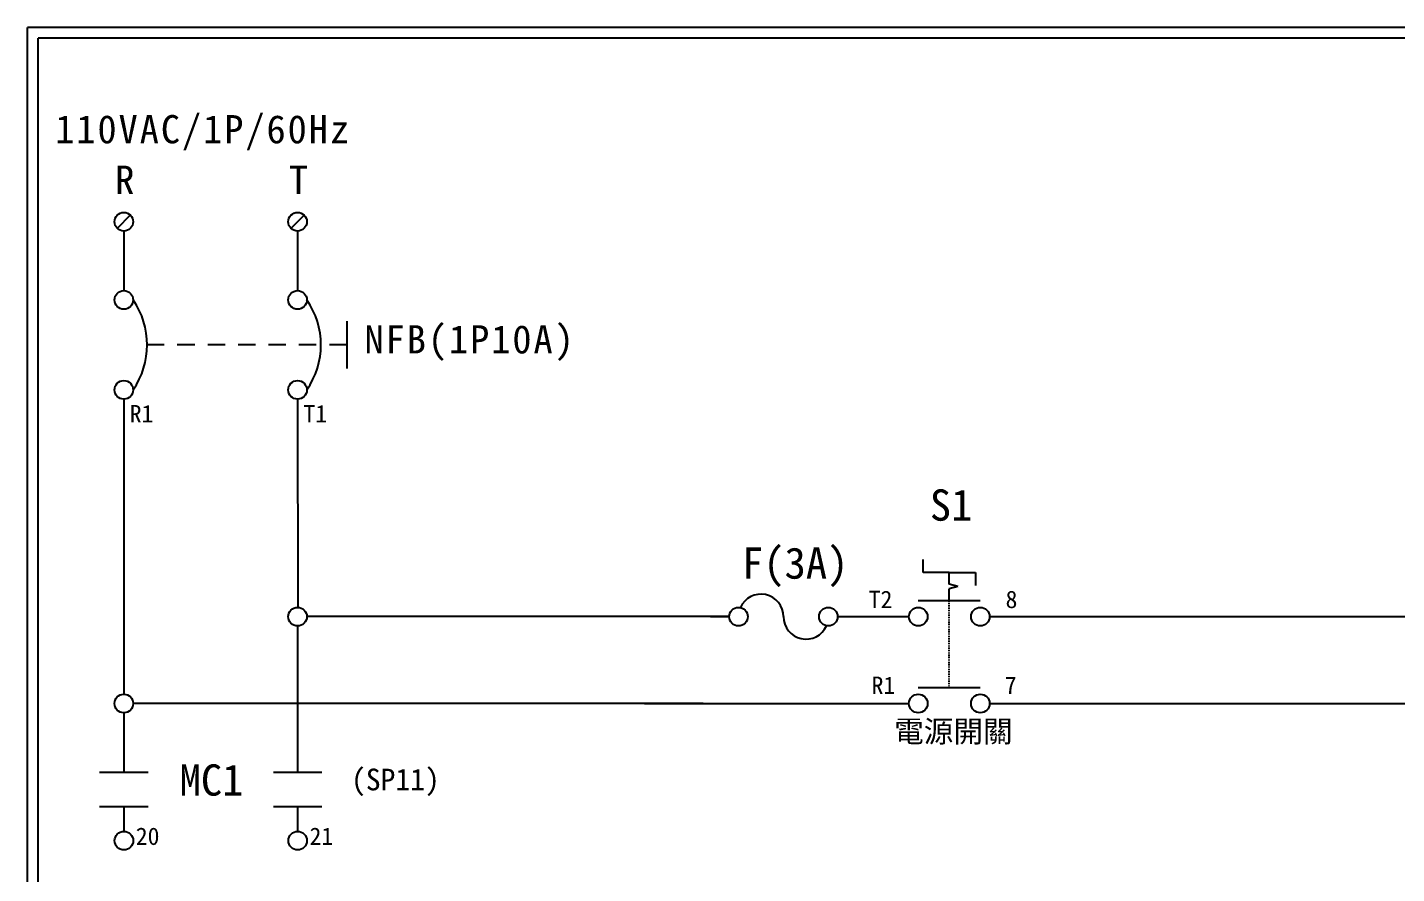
# Model space of a CAD drawing. Extents: x 10 to 297, y 3 to 207.
# Drawn here: x 10 to 167.6, y 109.5 to 207 of the extents above; entities that cross this region are included whole.
import ezdxf

# ---------------------------------------------------------------- set-up
doc = ezdxf.new("R2010")
doc.units = 0
doc.linetypes.add('DASHED', pattern=[0.2, 0.1, -0.1])
doc.linetypes.add('HIDDEN9', pattern=[3.5, 2, -1.5])
doc.layers.get('0').update_dxf_attribs({"linetype": 'CONTINUOUS'})
for name, color, linetype in [('7', 7, 'CONTINUOUS'), ('圖框層', 7, 'CONTINUOUS'), ('標尺寸層', 3, 'CONTINUOUS')]:
    doc.layers.add(name, color=color, linetype=linetype)
doc.styles.add('CNS', font='romanc.shx', dxfattribs={"bigfont": 'chineset.shx'})
doc.styles.add('STSL', font='kaiu.ttf')
doc.styles.add('標楷體', font='kaiu.ttf')

# ---------------------------------------------------------------- blocks, each defined once
blk = doc.blocks.new('FUSE')
at = {"color": 7}
for p, q in [((0, 0), (2.14, 0)), ((14.64, 0), (16.78, 0))]:
    blk.add_line(p, q, dxfattribs=at)
for centre in [(3.21, 0), (13.56, 0)]:
    blk.add_circle(centre, 1.07)
for centre, start, end in [((5.8, 0), 0, 156.116), ((10.98, 0), 180, 336.116)]:
    blk.add_arc(centre, 2.59, start, end, dxfattribs=at)

msp = doc.modelspace()

# ---------------------------------------------------------------- linework, layer by layer
for p, q in [((21.85, 185.35), (20.34, 183.83)), ((41.85, 185.35), (40.34, 183.83)), ((21.1, 164.1), (21.12, 130.19)), ((41.1, 164.1), (41.12, 140.19)), ((113.12, 144.2), (113.12, 145.7)), ((116.12, 144.2), (113.12, 144.2)), ((116.12, 144.2), (119.12, 144.2)), ((119.12, 144.2), (119.12, 142.7)), ((117.12, 142.59), (116.12, 142.86)), ((117.12, 142.59), (116.12, 142.32)), ((90.78, 139.12), (42.17, 139.12)), ((103.27, 139.12), (111.48, 139.12)), ((103.27, 139.12), (111.48, 139.12)), ((105.41, 139.12), (111.48, 139.12)), ((120.76, 139.12), (292.46, 139.12)), ((41.09, 138.05), (41.1, 121.22)), ((21.1, 128.05), (21.1, 121.22)), ((87.77, 129.12), (22.17, 129.12)), ((81.04, 129.12), (111.48, 129.12)), ((120.76, 129.12), (292.09, 129.12)), ((21.11, 117.25), (21.11, 114.4)), ((41.11, 117.25), (41.11, 114.4))]:
    msp.add_line(p, q)
at = {"color": 7, "linetype": 'HIDDEN9'}
msp.add_line((46.76, 170.41), (23.79, 170.41), dxfattribs=at)
for centre in [(21.1, 184.59), (41.1, 184.59), (21.1, 175.59), (41.1, 175.59), (21.1, 165.23), (41.1, 165.23), (41.1, 139.12), (21.1, 129.12), (21.11, 113.33), (41.11, 113.33)]:
    msp.add_circle(centre, 1.07)
at = {"color": 7}
for centre in [(14.74, 170.41), (34.74, 170.41)]:
    msp.add_arc(centre, 9.05, 325.1286, 34.8714, dxfattribs=at)
at = {"layer": '7'}
for p, q in [((116.12, 142.86), (116.12, 144.2)), ((116.12, 140.98), (116.12, 142.32)), ((112.55, 140.98), (119.69, 140.98)), ((112.55, 130.98), (119.69, 130.98))]:
    msp.add_line(p, q, dxfattribs=at)
at = {"layer": '7', "linetype": 'DASHED'}
msp.add_line((116.12, 130.98), (116.12, 140.98), dxfattribs=at)
at = {"layer": '7'}
for centre in [(112.55, 139.12), (119.69, 139.12), (112.55, 129.12), (119.69, 129.12)]:
    msp.add_circle(centre, 1.07, dxfattribs=at)
at = {"layer": '圖框層', "color": 7}
for p, q in [((297, 206.97), (10, 206.97)), ((10, 3), (10, 206.97)), ((295.75, 205.72), (11.25, 205.72)), ((11.25, 4.25), (11.25, 205.72))]:
    msp.add_line(p, q, dxfattribs=at)
at = {"layer": '標尺寸層', "color": 7}
for p, q in [((21.1, 183.52), (21.1, 176.66)), ((41.1, 183.52), (41.1, 176.66)), ((46.76, 173.14), (46.76, 167.68)), ((21.1, 164.16), (21.1, 164.1)), ((41.1, 164.16), (41.1, 164.1)), ((18.32, 121.22), (23.89, 121.22)), ((38.32, 121.22), (43.88, 121.22)), ((18.32, 117.25), (23.89, 117.25)), ((38.32, 117.25), (43.88, 117.25))]:
    msp.add_line(p, q, dxfattribs=at)

# ---------------------------------------------------------------- block references
at = {"color": 7}
msp.add_blockref('FUSE', (88.64, 139.12), dxfattribs=at)

# ---------------------------------------------------------------- texts
at = {"color": 0, "char_height": 3.25, "style": '標楷體'}
for s, insert, width, attachment_point in [('\\pt6.5;{\\T1.1;110VAC/1P/60Hz}', (13.2, 196.87), 35.213, 1), ('\\pt6.5;{\\T1.1;R}', (20.1, 191.05), 2, 1), ('\\pt6.5;{\\T1.1;T}', (40.1, 191.05), 2, 1), ('\\pt6.5;{\\T1.1;NFB(1P10A)}', (60.96, 172.68), 24.6072, 2)]:
    msp.add_mtext(s, dxfattribs=dict(at, insert=insert, width=width, attachment_point=attachment_point))
at = {"layer": '圖框層', "color": 4, "style": 'STSL'}
for s, height, p in [('R1', 2, (21.78, 161.49)), ('T1', 2, (41.78, 161.49)), ('S1', 3.6, (113.88, 150.17)), ('F(3A)', 3.6, (92.26, 143.49)), ('T2', 2, (106.85, 140.11)), ('8', 2, (122.6, 140.11)), ('R1', 2, (107.18, 130.22)), ('7', 2, (122.51, 130.22)), ('MC1', 3.6, (27.52, 118.51)), ('20', 2, (22.48, 112.84)), ('21', 2, (42.48, 112.84))]:
    msp.add_text(s, height=height, dxfattribs=at).set_placement(p)
at = {"layer": '標尺寸層', "color": 7, "char_height": 2.5, "width": 14.0847, "attachment_point": 1, "style": 'CNS'}
for s, insert in [('{\\fDFKai-SB|b0|i0|c136|p65;電源開關}', (109.77, 127.16)), ('{\\fDFKai-SB|b0|i0|c136|p65;(SP11)}', (47.26, 121.62))]:
    msp.add_mtext(s, dxfattribs=dict(at, insert=insert))

doc.saveas('drawing.dxf')
